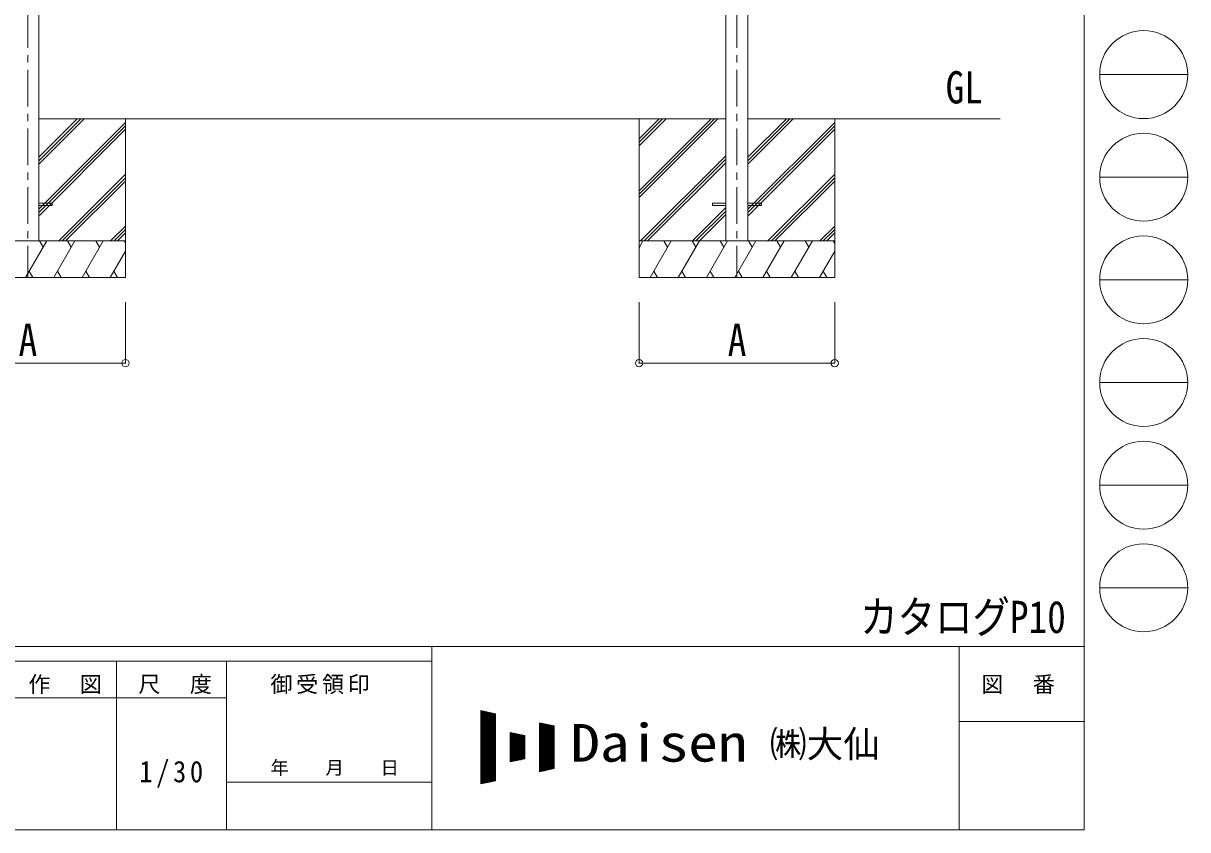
# Model space of a CAD drawing. Units: millimetres, scale not verified. Extents: x -8385 to 8479, y -5853 to 5787.
# Drawn here: x 3717 to 8479, y -5853 to -2553 of the extents above; entities that cross this region are included whole.
import ezdxf
from ezdxf.enums import TextEntityAlignment as Align

# ---------------------------------------------------------------- set-up
doc = ezdxf.new("R2010")
doc.units = ezdxf.units.MM
doc.header["$LTSCALE"] = 30
doc.header["$PDMODE"] = 32
doc.header["$PDSIZE"] = 30
doc.linetypes.add('CHAIN1', pattern=[8, 5, -1, 1, -1])
for name, color, linetype, lineweight in [('0-0_0', 7, 'Continuous', 9), ('0-1_本体', 4, 'Continuous', 9), ('0-3_ELV2', 4, 'Continuous', 9), ('0-6_OTH_LINE', 7, 'Continuous', 9), ('0-8_PARTS2', 5, 'Continuous', 9), ('F-0_240', 7, 'Continuous', 9)]:
    doc.layers.add(name, color=color, linetype=linetype, lineweight=lineweight)
doc.styles.add('ＭＳ ゴシック', font='')
doc.styles.get('ＭＳ ゴシック').set_extended_font_data('MS Gothic')

msp = doc.modelspace()

# ---------------------------------------------------------------- linework, layer by layer
at = {"layer": '0-0_0'}
for p, q in [((6589.87, -2943.49), (3780.27, -2943.49)), ((3780.27, -3129.12), (3965.9, -2943.49)), ((3780.27, -3114.98), (3951.76, -2943.49)), ((3780.27, -3100.83), (3937.62, -2943.49)), ((4135.07, -2943.49), (4135.07, -3593.49)), ((6235.07, -3237.66), (6529.25, -2943.49)), ((6235.07, -3251.81), (6543.39, -2943.49)), ((6235.07, -3265.95), (6557.53, -2943.49)), ((6235.07, -3053.82), (6345.4, -2943.49)), ((6235.07, -3039.68), (6331.26, -2943.49)), ((6235.07, -3025.53), (6317.12, -2943.49)), ((7711.07, -2943.49), (6680.27, -2943.49)), ((6680.27, -3129.12), (6865.9, -2943.49)), ((6680.27, -3114.98), (6851.76, -2943.49)), ((6680.27, -3100.83), (6837.62, -2943.49)), ((7035.07, -2943.49), (7035.07, -3593.49)), ((3780.27, -3312.96), (4135.07, -2958.17)), ((3780.27, -3327.11), (4135.07, -2972.31)), ((3782.53, -3338.99), (4135.07, -2986.45)), ((6680.27, -3312.96), (7035.07, -2958.17)), ((6680.27, -3327.11), (7035.07, -2972.31)), ((6682.53, -3338.99), (7035.07, -2986.45)), ((6241.38, -3443.49), (6589.87, -3095)), ((6255.52, -3443.49), (6589.87, -3109.14)), ((6269.66, -3443.49), (6589.87, -3123.28)), ((3861.88, -3443.49), (4135.07, -3170.3)), ((3876.02, -3443.49), (4135.07, -3184.44)), ((6761.88, -3443.49), (7035.07, -3170.3)), ((6776.02, -3443.49), (7035.07, -3184.44)), ((3890.16, -3443.49), (4135.07, -3198.58)), ((6790.16, -3443.49), (7035.07, -3198.58)), ((6453.51, -3443.49), (6589.87, -3307.13)), ((6467.65, -3443.49), (6589.87, -3321.27)), ((6481.8, -3443.49), (6589.87, -3335.41)), ((4074.01, -3443.49), (4135.07, -3382.43)), ((4088.15, -3443.49), (4135.07, -3396.57)), ((4102.3, -3443.49), (4135.07, -3410.71)), ((6974.01, -3443.49), (7035.07, -3382.43)), ((6988.15, -3443.49), (7035.07, -3396.57)), ((7002.3, -3443.49), (7035.07, -3410.71)), ((4135.07, -3443.49), (3335.07, -3443.49)), ((3726.23, -3593.49), (3812.83, -3443.49)), ((3797.83, -3469.47), (3782.83, -3443.49)), ((3841.7, -3593.49), (3928.3, -3443.49)), ((3913.3, -3469.47), (3898.3, -3443.49)), ((3957.17, -3593.49), (4043.77, -3443.49)), ((4013.77, -3443.49), (4028.77, -3469.47)), ((4129.24, -3443.49), (4135.07, -3453.59)), ((7035.07, -3443.49), (6235.07, -3443.49)), ((6235.07, -3470.99), (6250.95, -3443.49)), ((6279.82, -3593.49), (6366.42, -3443.49)), ((6351.42, -3469.47), (6336.42, -3443.49)), ((6395.29, -3593.49), (6481.89, -3443.49)), ((6466.89, -3469.47), (6451.89, -3443.49)), ((6510.76, -3593.49), (6597.36, -3443.49)), ((6582.36, -3469.47), (6567.36, -3443.49)), ((6626.23, -3593.49), (6712.83, -3443.49)), ((6697.83, -3469.47), (6682.83, -3443.49)), ((6741.7, -3593.49), (6828.3, -3443.49)), ((6813.3, -3469.47), (6798.3, -3443.49)), ((6857.17, -3593.49), (6943.77, -3443.49)), ((6913.77, -3443.49), (6928.77, -3469.47)), ((7029.24, -3443.49), (7035.07, -3453.59)), ((4072.64, -3593.49), (4135.07, -3485.35)), ((6972.64, -3593.49), (7035.07, -3485.35)), ((3741.23, -3567.51), (3756.23, -3593.49)), ((3856.7, -3567.51), (3871.7, -3593.49)), ((3972.17, -3567.51), (3987.17, -3593.49)), ((4087.64, -3567.51), (4102.63, -3593.49)), ((6294.82, -3567.51), (6309.81, -3593.49)), ((6410.29, -3567.51), (6425.28, -3593.49)), ((6525.76, -3567.51), (6540.76, -3593.49)), ((6641.23, -3567.51), (6656.23, -3593.49)), ((6756.7, -3567.51), (6771.7, -3593.49)), ((6872.17, -3567.51), (6887.17, -3593.49)), ((6987.64, -3567.51), (7002.63, -3593.49))]:
    msp.add_line(p, q, dxfattribs=at)
for points in [[(3335.07, -2943.49), (3335.07, -3593.49), (4135.07, -3593.49)], [(6235.07, -2943.49), (6235.07, -3593.49), (7035.07, -3593.49)]]:
    msp.add_lwpolyline(points, dxfattribs=at)
at = {"layer": '0-1_本体'}
for p, q in [((3780.07, -313.49), (3780.07, -3443.49)), ((6590.07, -313.49), (6590.07, -3443.49)), ((6680.07, -313.49), (6680.07, -3443.49))]:
    msp.add_line(p, q, dxfattribs=at)
at = {"layer": '0-3_ELV2'}
for p, q in [((3780.27, -3288.99), (3835.07, -3288.99)), ((3780.27, -3297.99), (3835.07, -3297.99)), ((3835.07, -3288.99), (3835.07, -3297.99)), ((6535.07, -3288.99), (6535.07, -3297.99)), ((6535.07, -3288.99), (6589.87, -3288.99)), ((6535.07, -3297.99), (6589.87, -3297.99)), ((6680.27, -3288.99), (6735.07, -3288.99)), ((6680.27, -3297.99), (6735.07, -3297.99)), ((6735.07, -3288.99), (6735.07, -3297.99))]:
    msp.add_line(p, q, dxfattribs=at)
at = {"layer": '0-6_OTH_LINE', "color": 6}
for p, q in [((4135.07, -3943.49), (4135.07, -3693.51)), ((6235.07, -3943.49), (6235.07, -3693.51)), ((7035.07, -3943.49), (7035.07, -3693.51)), ((3335.07, -3943.49), (4135.07, -3943.49)), ((6235.07, -3943.49), (7035.07, -3943.49))]:
    msp.add_line(p, q, dxfattribs=at)
for p in [(4135.07, -3943.49), (6235.07, -3943.49), (7035.07, -3943.49)]:
    msp.add_point(p, dxfattribs=at)
at = {"layer": '0-8_PARTS2', "linetype": 'CHAIN1'}
for p, q in [((3735.07, -343.49), (3735.07, -3593.49)), ((6635.07, -343.49), (6635.07, -3593.49))]:
    msp.add_line(p, q, dxfattribs=at)
at = {"layer": 'F-0_240', "color": 5}
for p, q in [((8054.55, 5787.34), (8054.55, -5852.66)), ((-8385.45, -5102.66), (8054.55, -5102.66)), ((5387.79, -5102.66), (5387.79, -5852.66)), ((7544.54, -5102.66), (7544.54, -5852.66)), ((-8385.45, -5162.66), (5387.79, -5162.66)), ((4097.79, -5162.66), (4097.79, -5852.66)), ((4547.79, -5162.66), (4547.79, -5852.66)), ((2747.79, -5312.66), (4547.79, -5312.66)), ((7544.54, -5410.16), (8054.55, -5410.16)), ((4547.79, -5657.66), (5387.79, -5657.66)), ((-8385.45, -5852.66), (8054.55, -5852.66))]:
    msp.add_line(p, q, dxfattribs=at)
at = {"layer": 'F-0_240', "color": 4}
for p, q in [((8118.66, -2762.66), (8478.66, -2762.66)), ((8118.66, -3182.66), (8478.66, -3182.66)), ((8118.66, -3602.66), (8478.66, -3602.66)), ((8118.66, -4022.66), (8478.66, -4022.66)), ((8118.66, -4442.66), (8478.66, -4442.66)), ((8118.66, -4862.66), (8478.66, -4862.66))]:
    msp.add_line(p, q, dxfattribs=at)
at = {"layer": 'F-0_240'}
for p, q in [((5587.75, -5365.26), (5647.75, -5377.76)), ((5587.75, -5365.26), (5587.75, -5665.26)), ((5587.75, -5368.08), (5601.3, -5368.08)), ((5587.75, -5371.08), (5615.7, -5371.08)), ((5587.75, -5374.08), (5630.1, -5374.08)), ((5587.75, -5377.08), (5644.5, -5377.08)), ((5587.75, -5380.08), (5647.75, -5380.08)), ((5589.53, -5664.89), (5589.53, -5365.63)), ((5592.53, -5664.26), (5592.53, -5366.25)), ((5595.53, -5663.64), (5595.53, -5366.88)), ((5598.53, -5663.01), (5598.53, -5367.5)), ((5601.53, -5662.39), (5601.53, -5368.13)), ((5604.53, -5661.76), (5604.53, -5368.75)), ((5607.53, -5661.14), (5607.53, -5369.38)), ((5610.53, -5660.51), (5610.53, -5370)), ((5613.53, -5659.89), (5613.53, -5370.63)), ((5616.53, -5659.26), (5616.53, -5371.25)), ((5619.53, -5658.64), (5619.53, -5371.88)), ((5622.53, -5658.01), (5622.53, -5372.5)), ((5625.53, -5657.39), (5625.53, -5373.13)), ((5628.53, -5656.76), (5628.53, -5373.75)), ((5631.53, -5656.14), (5631.53, -5374.38)), ((5634.53, -5655.51), (5634.53, -5375)), ((5637.53, -5654.89), (5637.53, -5375.63)), ((5640.53, -5654.26), (5640.53, -5376.25)), ((5643.53, -5653.64), (5643.53, -5376.88)), ((5646.53, -5653.01), (5646.53, -5377.5)), ((5647.75, -5377.76), (5647.75, -5652.76)), ((5587.75, -5383.08), (5647.75, -5383.08)), ((5587.75, -5386.08), (5647.75, -5386.08)), ((5587.75, -5389.08), (5647.75, -5389.08)), ((5587.75, -5392.08), (5647.75, -5392.08)), ((5587.75, -5395.08), (5647.75, -5395.08)), ((5587.75, -5398.08), (5647.75, -5398.08)), ((5587.75, -5401.08), (5647.75, -5401.08)), ((5587.75, -5404.08), (5647.75, -5404.08)), ((5587.75, -5407.08), (5647.75, -5407.08)), ((5587.75, -5410.08), (5647.75, -5410.08)), ((5587.75, -5413.08), (5647.75, -5413.08)), ((5587.75, -5416.08), (5647.75, -5416.08)), ((5587.75, -5419.08), (5647.75, -5419.08)), ((5587.75, -5422.08), (5647.75, -5422.08)), ((5587.75, -5425.08), (5647.75, -5425.08)), ((5587.75, -5428.08), (5647.75, -5428.08)), ((5827.75, -5415.26), (5887.75, -5427.76)), ((5827.75, -5415.26), (5827.75, -5615.26)), ((5827.75, -5416.08), (5831.7, -5416.08)), ((5827.75, -5419.08), (5846.1, -5419.08)), ((5827.75, -5422.08), (5860.5, -5422.08)), ((5827.75, -5425.08), (5874.9, -5425.08)), ((5827.75, -5428.08), (5887.75, -5428.08)), ((5829.53, -5614.89), (5829.53, -5415.63)), ((5832.53, -5614.26), (5832.53, -5416.25)), ((5835.53, -5613.64), (5835.53, -5416.88)), ((5838.53, -5613.01), (5838.53, -5417.5)), ((5841.53, -5612.39), (5841.53, -5418.13)), ((5844.53, -5611.76), (5844.53, -5418.75)), ((5847.53, -5611.14), (5847.53, -5419.38)), ((5850.53, -5610.51), (5850.53, -5420)), ((5853.53, -5609.89), (5853.53, -5420.63)), ((5856.53, -5609.26), (5856.53, -5421.25)), ((5859.53, -5608.64), (5859.53, -5421.88)), ((5862.53, -5608.01), (5862.53, -5422.5)), ((5865.53, -5607.39), (5865.53, -5423.13)), ((5868.53, -5606.76), (5868.53, -5423.75)), ((5871.53, -5606.14), (5871.53, -5424.38)), ((5874.53, -5605.51), (5874.53, -5425)), ((5877.53, -5604.89), (5877.53, -5425.63)), ((5880.53, -5604.26), (5880.53, -5426.25)), ((5883.53, -5603.64), (5883.53, -5426.88)), ((5886.53, -5603.01), (5886.53, -5427.5)), ((5887.75, -5427.76), (5887.75, -5602.76)), ((5587.75, -5431.08), (5647.75, -5431.08)), ((5587.75, -5434.08), (5647.75, -5434.08)), ((5587.75, -5437.08), (5647.75, -5437.08)), ((5587.75, -5440.08), (5647.75, -5440.08)), ((5587.75, -5443.08), (5647.75, -5443.08)), ((5587.75, -5446.08), (5647.75, -5446.08)), ((5587.75, -5449.08), (5647.75, -5449.08)), ((5587.75, -5452.08), (5647.75, -5452.08)), ((5587.75, -5455.08), (5647.75, -5455.08)), ((5587.75, -5458.08), (5647.75, -5458.08)), ((5587.75, -5461.08), (5647.75, -5461.08)), ((5587.75, -5464.08), (5647.75, -5464.08)), ((5587.75, -5467.08), (5647.75, -5467.08)), ((5587.75, -5470.08), (5647.75, -5470.08)), ((5587.75, -5473.08), (5647.75, -5473.08)), ((5707.75, -5455.26), (5767.75, -5467.76)), ((5707.75, -5455.26), (5707.75, -5575.26)), ((5707.75, -5458.08), (5721.3, -5458.08)), ((5707.75, -5461.08), (5735.7, -5461.08)), ((5707.75, -5464.08), (5750.1, -5464.08)), ((5707.75, -5467.08), (5764.5, -5467.08)), ((5707.75, -5470.08), (5767.75, -5470.08)), ((5707.75, -5473.08), (5767.75, -5473.08)), ((5709.53, -5574.89), (5709.53, -5455.63)), ((5712.53, -5574.26), (5712.53, -5456.25)), ((5715.53, -5573.64), (5715.53, -5456.88)), ((5718.53, -5573.01), (5718.53, -5457.5)), ((5721.53, -5572.39), (5721.53, -5458.13)), ((5724.53, -5571.76), (5724.53, -5458.75)), ((5727.53, -5571.14), (5727.53, -5459.38)), ((5730.53, -5570.51), (5730.53, -5460)), ((5733.53, -5569.89), (5733.53, -5460.63)), ((5736.53, -5569.26), (5736.53, -5461.25)), ((5739.53, -5568.64), (5739.53, -5461.88)), ((5742.53, -5568.01), (5742.53, -5462.5)), ((5745.53, -5567.39), (5745.53, -5463.13)), ((5748.53, -5566.76), (5748.53, -5463.75)), ((5751.53, -5566.14), (5751.53, -5464.38)), ((5754.53, -5565.51), (5754.53, -5465)), ((5757.53, -5564.89), (5757.53, -5465.63)), ((5760.53, -5564.26), (5760.53, -5466.25)), ((5763.53, -5563.64), (5763.53, -5466.88)), ((5766.53, -5563.01), (5766.53, -5467.5)), ((5767.75, -5467.76), (5767.75, -5562.76)), ((5827.75, -5431.08), (5887.75, -5431.08)), ((5827.75, -5434.08), (5887.75, -5434.08)), ((5827.75, -5437.08), (5887.75, -5437.08)), ((5827.75, -5440.08), (5887.75, -5440.08)), ((5827.75, -5443.08), (5887.75, -5443.08)), ((5827.75, -5446.08), (5887.75, -5446.08)), ((5827.75, -5449.08), (5887.75, -5449.08)), ((5827.75, -5452.08), (5887.75, -5452.08)), ((5827.75, -5455.08), (5887.75, -5455.08)), ((5827.75, -5458.08), (5887.75, -5458.08)), ((5827.75, -5461.08), (5887.75, -5461.08)), ((5827.75, -5464.08), (5887.75, -5464.08)), ((5827.75, -5467.08), (5887.75, -5467.08)), ((5827.75, -5470.08), (5887.75, -5470.08)), ((5827.75, -5473.08), (5887.75, -5473.08)), ((5587.75, -5476.08), (5647.75, -5476.08)), ((5587.75, -5479.08), (5647.75, -5479.08)), ((5587.75, -5482.08), (5647.75, -5482.08)), ((5587.75, -5485.08), (5647.75, -5485.08)), ((5587.75, -5488.08), (5647.75, -5488.08)), ((5587.75, -5491.08), (5647.75, -5491.08)), ((5587.75, -5494.08), (5647.75, -5494.08)), ((5587.75, -5497.08), (5647.75, -5497.08)), ((5587.75, -5500.08), (5647.75, -5500.08)), ((5587.75, -5503.08), (5647.75, -5503.08)), ((5587.75, -5506.08), (5647.75, -5506.08)), ((5587.75, -5509.08), (5647.75, -5509.08)), ((5587.75, -5512.08), (5647.75, -5512.08)), ((5587.75, -5515.08), (5647.75, -5515.08)), ((5587.75, -5518.08), (5647.75, -5518.08)), ((5587.75, -5521.08), (5647.75, -5521.08)), ((5707.75, -5476.08), (5767.75, -5476.08)), ((5707.75, -5479.08), (5767.75, -5479.08)), ((5707.75, -5482.08), (5767.75, -5482.08)), ((5707.75, -5485.08), (5767.75, -5485.08)), ((5707.75, -5488.08), (5767.75, -5488.08)), ((5707.75, -5491.08), (5767.75, -5491.08)), ((5707.75, -5494.08), (5767.75, -5494.08)), ((5707.75, -5497.08), (5767.75, -5497.08)), ((5707.75, -5500.08), (5767.75, -5500.08)), ((5707.75, -5503.08), (5767.75, -5503.08)), ((5707.75, -5506.08), (5767.75, -5506.08)), ((5707.75, -5509.08), (5767.75, -5509.08)), ((5707.75, -5512.08), (5767.75, -5512.08)), ((5707.75, -5515.08), (5767.75, -5515.08)), ((5707.75, -5518.08), (5767.75, -5518.08)), ((5707.75, -5521.08), (5767.75, -5521.08)), ((5827.75, -5476.08), (5887.75, -5476.08)), ((5827.75, -5479.08), (5887.75, -5479.08)), ((5827.75, -5482.08), (5887.75, -5482.08)), ((5827.75, -5485.08), (5887.75, -5485.08)), ((5827.75, -5488.08), (5887.75, -5488.08)), ((5827.75, -5491.08), (5887.75, -5491.08)), ((5827.75, -5494.08), (5887.75, -5494.08)), ((5827.75, -5497.08), (5887.75, -5497.08)), ((5827.75, -5500.08), (5887.75, -5500.08)), ((5827.75, -5503.08), (5887.75, -5503.08)), ((5827.75, -5506.08), (5887.75, -5506.08)), ((5827.75, -5509.08), (5887.75, -5509.08)), ((5827.75, -5512.08), (5887.75, -5512.08)), ((5827.75, -5515.08), (5887.75, -5515.08)), ((5827.75, -5518.08), (5887.75, -5518.08)), ((5827.75, -5521.08), (5887.75, -5521.08)), ((5587.75, -5524.08), (5647.75, -5524.08)), ((5587.75, -5527.08), (5647.75, -5527.08)), ((5587.75, -5530.08), (5647.75, -5530.08)), ((5587.75, -5533.08), (5647.75, -5533.08)), ((5587.75, -5536.08), (5647.75, -5536.08)), ((5587.75, -5539.08), (5647.75, -5539.08)), ((5587.75, -5542.08), (5647.75, -5542.08)), ((5587.75, -5545.08), (5647.75, -5545.08)), ((5587.75, -5548.08), (5647.75, -5548.08)), ((5587.75, -5551.08), (5647.75, -5551.08)), ((5587.75, -5554.08), (5647.75, -5554.08)), ((5587.75, -5557.08), (5647.75, -5557.08)), ((5587.75, -5560.08), (5647.75, -5560.08)), ((5587.75, -5563.08), (5647.75, -5563.08)), ((5587.75, -5566.08), (5647.75, -5566.08)), ((5587.75, -5569.08), (5647.75, -5569.08)), ((5707.75, -5524.08), (5767.75, -5524.08)), ((5707.75, -5527.08), (5767.75, -5527.08)), ((5707.75, -5530.08), (5767.75, -5530.08)), ((5707.75, -5533.08), (5767.75, -5533.08)), ((5707.75, -5536.08), (5767.75, -5536.08)), ((5707.75, -5539.08), (5767.75, -5539.08)), ((5707.75, -5542.08), (5767.75, -5542.08)), ((5707.75, -5545.08), (5767.75, -5545.08)), ((5707.75, -5548.08), (5767.75, -5548.08)), ((5707.75, -5551.08), (5767.75, -5551.08)), ((5707.75, -5554.08), (5767.75, -5554.08)), ((5707.75, -5557.08), (5767.75, -5557.08)), ((5707.75, -5560.08), (5767.75, -5560.08)), ((5707.75, -5575.26), (5767.75, -5562.76)), ((5707.75, -5563.08), (5766.2, -5563.08)), ((5707.75, -5566.08), (5751.8, -5566.08)), ((5707.75, -5569.08), (5737.4, -5569.08)), ((5827.75, -5524.08), (5887.75, -5524.08)), ((5827.75, -5527.08), (5887.75, -5527.08)), ((5827.75, -5530.08), (5887.75, -5530.08)), ((5827.75, -5533.08), (5887.75, -5533.08)), ((5827.75, -5536.08), (5887.75, -5536.08)), ((5827.75, -5539.08), (5887.75, -5539.08)), ((5827.75, -5542.08), (5887.75, -5542.08)), ((5827.75, -5545.08), (5887.75, -5545.08)), ((5827.75, -5548.08), (5887.75, -5548.08)), ((5827.75, -5551.08), (5887.75, -5551.08)), ((5827.75, -5554.08), (5887.75, -5554.08)), ((5827.75, -5557.08), (5887.75, -5557.08)), ((5827.75, -5560.08), (5887.75, -5560.08)), ((5827.75, -5563.08), (5887.75, -5563.08)), ((5827.75, -5566.08), (5887.75, -5566.08)), ((5827.75, -5569.08), (5887.75, -5569.08)), ((5587.75, -5572.08), (5647.75, -5572.08)), ((5587.75, -5575.08), (5647.75, -5575.08)), ((5587.75, -5578.08), (5647.75, -5578.08)), ((5587.75, -5581.08), (5647.75, -5581.08)), ((5587.75, -5584.08), (5647.75, -5584.08)), ((5587.75, -5587.08), (5647.75, -5587.08)), ((5587.75, -5590.08), (5647.75, -5590.08)), ((5587.75, -5593.08), (5647.75, -5593.08)), ((5587.75, -5596.08), (5647.75, -5596.08)), ((5587.75, -5599.08), (5647.75, -5599.08)), ((5587.75, -5602.08), (5647.75, -5602.08)), ((5587.75, -5605.08), (5647.75, -5605.08)), ((5587.75, -5608.08), (5647.75, -5608.08)), ((5587.75, -5611.08), (5647.75, -5611.08)), ((5587.75, -5614.08), (5647.75, -5614.08)), ((5587.75, -5617.08), (5647.75, -5617.08)), ((5707.75, -5572.08), (5723, -5572.08)), ((5707.75, -5575.08), (5708.6, -5575.08)), ((5827.75, -5572.08), (5887.75, -5572.08)), ((5827.75, -5575.08), (5887.75, -5575.08)), ((5827.75, -5578.08), (5887.75, -5578.08)), ((5827.75, -5581.08), (5887.75, -5581.08)), ((5827.75, -5584.08), (5887.75, -5584.08)), ((5827.75, -5587.08), (5887.75, -5587.08)), ((5827.75, -5590.08), (5887.75, -5590.08)), ((5827.75, -5593.08), (5887.75, -5593.08)), ((5827.75, -5596.08), (5887.75, -5596.08)), ((5827.75, -5599.08), (5887.75, -5599.08)), ((5827.75, -5602.08), (5887.75, -5602.08)), ((5887.75, -5602.76), (5827.75, -5615.26)), ((5827.75, -5605.08), (5876.6, -5605.08)), ((5827.75, -5608.08), (5862.2, -5608.08)), ((5827.75, -5611.08), (5847.8, -5611.08)), ((5827.75, -5614.08), (5833.4, -5614.08)), ((5587.75, -5620.08), (5647.75, -5620.08)), ((5587.75, -5623.08), (5647.75, -5623.08)), ((5587.75, -5626.08), (5647.75, -5626.08)), ((5587.75, -5629.08), (5647.75, -5629.08)), ((5587.75, -5632.08), (5647.75, -5632.08)), ((5587.75, -5635.08), (5647.75, -5635.08)), ((5587.75, -5638.08), (5647.75, -5638.08)), ((5587.75, -5641.08), (5647.75, -5641.08)), ((5587.75, -5644.08), (5647.75, -5644.08)), ((5587.75, -5647.08), (5647.75, -5647.08)), ((5587.75, -5650.08), (5647.75, -5650.08)), ((5647.75, -5652.76), (5587.75, -5665.26)), ((5587.75, -5653.08), (5646.2, -5653.08)), ((5587.75, -5656.08), (5631.8, -5656.08)), ((5587.75, -5659.08), (5617.4, -5659.08)), ((5587.75, -5662.08), (5603, -5662.08)), ((5587.75, -5665.08), (5588.6, -5665.08))]:
    msp.add_line(p, q, dxfattribs=at)
at = {"layer": 'F-0_240', "color": 4}
for centre in [(8298.66, -2762.66), (8298.66, -3182.66), (8298.66, -3602.66), (8298.66, -4022.66), (8298.66, -4442.66), (8298.66, -4862.66)]:
    msp.add_circle(centre, 180, dxfattribs=at)

# ---------------------------------------------------------------- texts
at = {"layer": '0-0_0', "style": 'ＭＳ ゴシック', "width": 0.85}
for s, p in [('GL', (7488.69, -2920.3)), ('カタログP10', (7139.31, -5087.39))]:
    msp.add_text(s, height=132, dxfattribs=at).set_placement(p, align=Align.BOTTOM_LEFT)
at = {"layer": '0-6_OTH_LINE', "style": 'ＭＳ ゴシック', "width": 0.85}
for p in [(3697.57, -3953.49), (6597.57, -3953.49)]:
    msp.add_text('A', height=132, dxfattribs=at).set_placement(p, align=Align.BOTTOM_LEFT)
at = {"layer": 'F-0_240', "style": 'ＭＳ ゴシック', "width": 1.15}
msp.add_text('Daisen', height=154, dxfattribs=at).set_placement((5954.61, -5620.26), align=Align.BOTTOM_LEFT)
at = {"layer": 'F-0_240', "style": 'ＭＳ ゴシック'}
for s, height, p in [('㈱大仙\u3000', 110, (6770.01, -5590.26)), ('年\u3000\u3000月\u3000\u3000日', 54.99, (4727.79, -5642.66))]:
    msp.add_text(s, height=height, dxfattribs=at).set_placement(p, align=Align.BOTTOM_LEFT)
at = {"layer": 'F-0_240', "attachment_point": 7, "style": 'ＭＳ ゴシック'}
for s, insert, char_height in [('\\T1.17;作\u3000図', (3737.79, -5297.66), 65.98), ('\\T1.17;尺\u3000度', (4187.79, -5297.66), 65.98), ('\\T1.17;御受領印', (4727.79, -5297.66), 65.98), ('\\T1.17;図\u3000番', (7634.54, -5297.66), 65.98), ('\\T1.28;\\W0.9;1/30', (4191.54, -5680.16), 87.98)]:
    msp.add_mtext(s, dxfattribs=dict(at, insert=insert, char_height=char_height))

doc.saveas('drawing.dxf')
